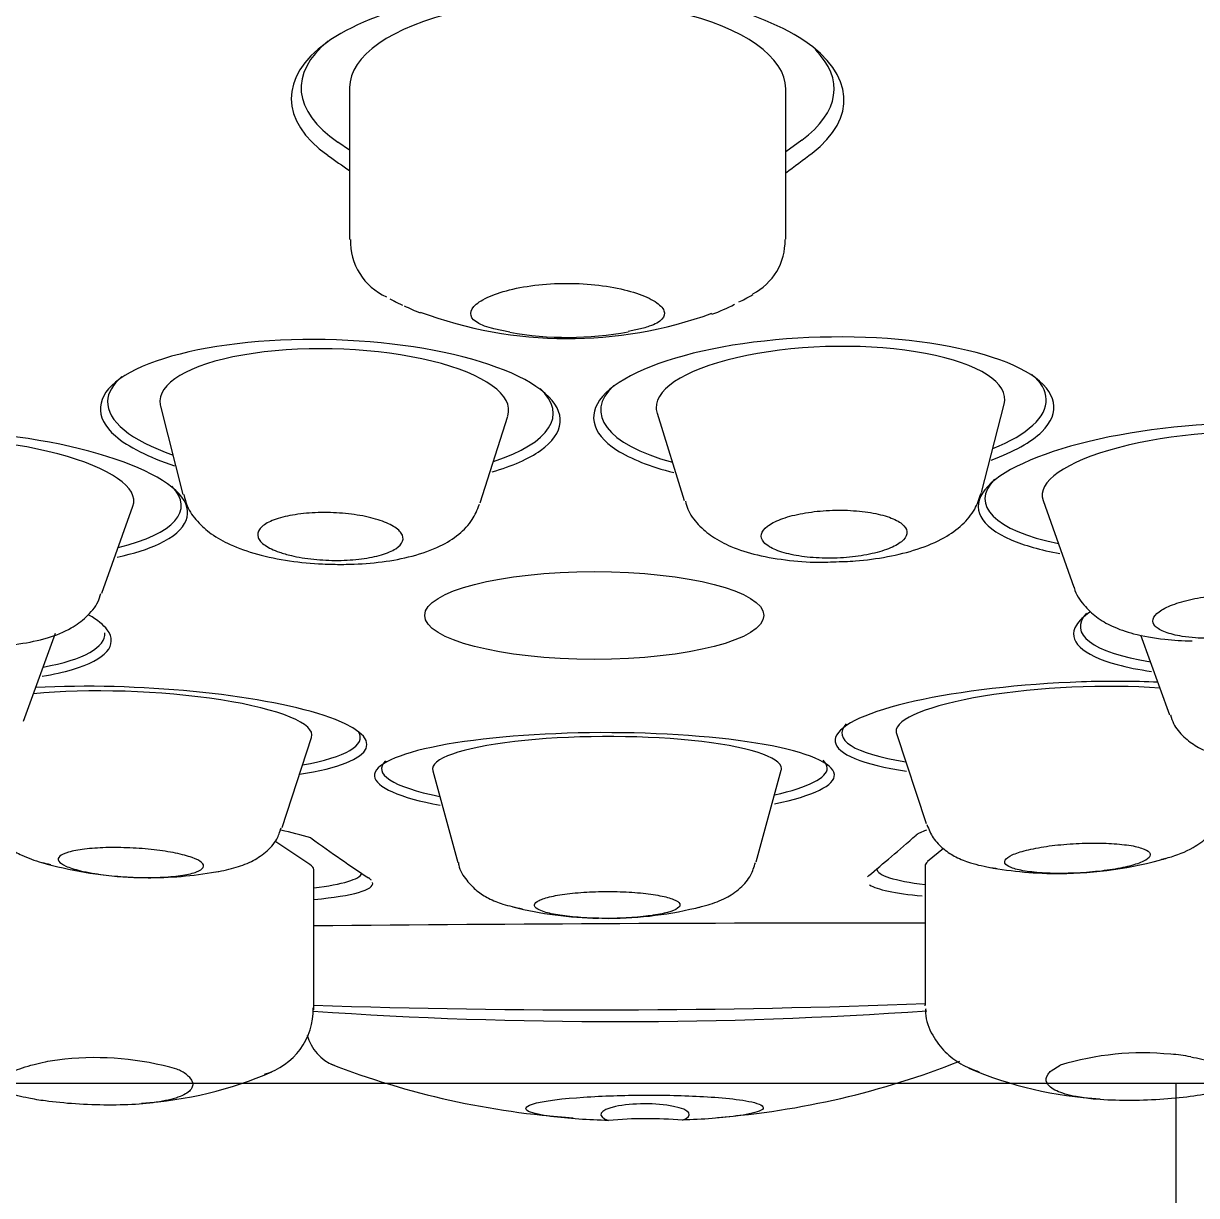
# Model space of a CAD drawing. Header units: millimetres. Extents: x -3207095 to 15275363, y 3702017 to 4798027.
# Drawn here: x 700897.833 to 700901.074, y 4471215.866 to 4471219.104 of the extents above; entities that cross this region are included whole.
import ezdxf

# ---------------------------------------------------------------- set-up
doc = ezdxf.new("R2010")
doc.units = ezdxf.units.MM
doc.linetypes.add('DUZ', pattern=[500, 500])
doc.layers.get('0').update_dxf_attribs({"color": 1, "linetype": 'DUZ'})
doc.layers.add('a_seramik', color=241, linetype='Continuous')
doc.layers.add('a_vitrifiye', color=195, linetype='Continuous')

# ---------------------------------------------------------------- blocks, each defined once
blk = doc.blocks.new('TEPEDUS')
for p, q in [((38601.94, -2207.226), (38601.94, -2208.792)), ((38606.44, -2208.789), (38606.44, -2207.237)), ((38601.94, -2207.869), (38601.82, -2207.787)), ((38606.606, -2207.766), (38606.44, -2207.888)), ((38602.355, -2209.404), (38602.428, -2209.441)), ((38603.592, -2209.749), (38603.43, -2209.714)), ((38604.972, -2209.707), (38604.815, -2209.743)), ((38599.989, -2210.511), (38600.221, -2211.423)), ((38605.113, -2210.586), (38605.394, -2211.484)), ((38608.462, -2211.404), (38608.696, -2210.493)), ((38603.289, -2211.511), (38603.572, -2210.614)), ((38599.383, -2212.442), (38599.704, -2211.545)), ((38609.096, -2211.485), (38609.415, -2212.381)), ((38598.576, -2213.763), (38598.904, -2212.854)), ((38610.102, -2212.873), (38610.401, -2213.698)), ((38601.244, -2214.86), (38601.548, -2213.93)), ((38607.583, -2213.891), (38607.889, -2214.819)), ((38602.798, -2214.274), (38603.058, -2215.22)), ((38606.137, -2215.216), (38606.394, -2214.269)), ((38601.53, -2215.241), (38601.17, -2215.001)), ((38608.067, -2215.078), (38607.905, -2215.212)), ((38601.571, -2216.74), (38601.571, -2215.294)), ((38607.878, -2215.256), (38607.878, -2216.69)), ((38607.878, -2216.702), (38607.879, -2216.69)), ((38609.179, -2217.37), (38609.273, -2217.313))]:
    blk.add_line(p, q)
for centre, radius, start, end in [((38602.584, -2208.806), 0.636, 178.6582, 245.4891), ((38605.818, -2208.807), 0.616, 297.2542, 1.2966), ((38605.621, -2208.608), 0.892, 296.5962, 302.4459), ((38602.709, -2208.905), 0.606, 239.4086, 248.3853), ((38603.419, -2207.592), 2.095, 244.0537, 249.0904), ((38605.03, -2207.788), 1.891, 290.0905, 297.798), ((38605.723, -2208.862), 0.62, 291.9848, 298.9385), ((38604.191, -2205.455), 4.36, 249.5653, 289.9573), ((38604.188, -2206.384), 3.418, 259.957, 280.5607), ((38600.224, -2219.509), 4.729, 73.841, 77.6968), ((38609.254, -2211.335), 4, 270.2588, 286.1142), ((38599.872, -2211.378), 4, 253.921, 266.8961), ((38599.872, -2211.378), 4, 270.2588, 280.5312), ((38609.254, -2211.335), 4, 259.6715, 270.2588), ((38599.872, -2211.378), 4, 266.8961, 270.2588), ((38604.593, -2211.798), 4, 256.0055, 268.7668), ((38604.593, -2211.798), 4, 270.2588, 284.1478), ((38607.794, -2858.785), 642.939, 89.991671, 90.554721), ((38600.868, -2216.736), 0.698, 286.1608, 1.184), ((38604.7, -2171.206), 45.657, 266.0633, 274.0161), ((38604.49, -2128.786), 87.956, 268.09528, 272.21145), ((38601.94, -2216.893), 0.45, 194.0718, 249.2879), ((38599.175, -2219.21), 1.966, 95.0844, 101.0287), ((38599.317, -2220.246), 3.011, 73.7965, 96.0182), ((38610.125, -2220.085), 2.899, 84.2657, 107.0818), ((38610.252, -2219.248), 2.055, 79.6872, 85.455), ((38600.011, -2217.739), 0.412, 53.1214, 69.2067), ((38604.795, -2209.464), 8.409, 248.724, 266.2686), ((38605.049, -2209.229), 8.651, 274.5594, 291.6235), ((38609.904, -2213.669), 3.997, 246.8093, 266.8624), ((38599.555, -2213.747), 3.964, 273.4185, 293.5506), ((38605.013, -2222.193), 4.328, 85.2097, 95.308)]:
    blk.add_arc(centre, radius, start, end)
for centre, major_axis, ratio, start_param, end_param in [((38604.19, -2207.231), (2.25, -0.007), 0.405393, 0.001241, 3.142834), ((38604.19, -2207.234), (2.75, -0.008), 0.400807, 2.688794, 3.674866), ((38604.19, -2207.234), (2.75, -0.008), 0.400807, -0.496471, 0.381033), ((38646.148, -2151.262), (-46.089, -55.389), 0.612738, 0.047285, 0.053496), ((38561.704, -2151.643), (45.691, -55.718), 0.591989, -0.0284, -0.020382), ((38602.623, -2208.981), (0.224, 0.447), 0.867357, 3.145677, 3.216128), ((38606.903, -2210.485), (-1.799, -0.047), 0.326876, 3.048782, 6.283185), ((38601.782, -2210.508), (-1.799, 0.051), 0.326007, 3.049059, 6.283185), ((38601.742, -2210.528), (-2.299, 0.066), 0.326007, 5.93111, 6.283185), ((38606.83, -2210.502), (2.299, 0.06), 0.326876, 0, 0.353172), ((38601.742, -2210.528), (-2.299, 0.066), 0.326007, 2.401213, 3.493668), ((38606.83, -2210.502), (2.299, 0.06), 0.326876, 2.788421, 3.958842), ((38601.742, -2210.528), (-2.299, 0.066), 0.326007, 0, 0.795898), ((38601.782, -2210.508), (-1.799, 0.051), 0.326007, 0, 0.092533), ((38606.83, -2210.502), (2.299, 0.06), 0.326876, 5.568199, 6.283185), ((38606.903, -2210.485), (-1.799, -0.047), 0.326876, 0, 0.09281), ((38597.917, -2211.378), (-1.796, 0.124), 0.293356, 3.059278, 6.283185), ((38610.883, -2211.319), (1.796, 0.122), 0.295556, 0, 3.224585), ((38610.792, -2211.329), (2.295, 0.155), 0.295556, 2.827055, 3.95867), ((38597.908, -2211.395), (-2.295, 0.158), 0.293356, 2.389424, 3.453482), ((38611.774, -2212.621), (2.293, 0.177), 0.246702, 2.884189, 3.938835), ((38597.123, -2212.696), (-2.293, 0.175), 0.244201, 2.395187, 3.178737), ((38599.75, -2213.894), (-2.369, 0.115), 0.201542, 2.364961, 5.18079), ((38609.377, -2213.78), (-1.798, -0.091), 0.203174, 4.162611, 6.283185), ((38599.754, -2213.823), (-1.798, 0.087), 0.201542, 3.08643, 5.363951), ((38609.316, -2213.775), (2.297, 0.116), 0.203174, 2.932571, 3.909006), ((38599.754, -2213.823), (-2.297, 0.111), 0.201542, 2.414479, 3.27518), ((38604.596, -2214.255), (1.8, 0.002), 0.185339, 0, 3.192151), ((38609.377, -2213.78), (-1.798, -0.091), 0.203174, 0, 0.055629), ((38604.569, -2214.25), (2.3, 0.003), 0.185339, 2.951849, 3.881655), ((38604.569, -2214.25), (2.3, 0.003), 0.185339, 0, 0.189744), ((38604.569, -2214.25), (2.3, 0.003), 0.185339, 5.580767, 6.283185), ((38604.596, -2214.255), (1.8, 0.002), 0.185339, 6.232627, 6.283185), ((38654.963, -2162.999), (-48.766, -53.047), 0.025664, 0.186686, 0.229618), ((38554.477, -2163.453), (49.289, -52.562), 0.050355, -0.252576, -0.209644), ((38609.442, -2215.064), (-1.208, -0.061), 0.203174, -3.899153, -3.854609), ((38599.321, -2215.187), (-2.25, 0.109), 0.119929, 3.1474, 3.339387), ((38610.126, -2215.137), (-2.746, -0.149), 0.120575, 0.006642, 0.605171), ((38610.128, -2215.138), (-2.25, -0.12), 0.121616, -0.163565, -0.006485), ((38599.323, -2215.186), (-2.747, 0.135), 0.118845, 2.535486, 3.101177), ((38604.598, -2215.545), (1.209, 0.002), 0.185339, -0.68094, -0.63671), ((38604.989, -2217.822), (0.456, 0), 0.241924, -0.563412, 3.739754)]:
    blk.add_ellipse(centre, major_axis=major_axis, ratio=ratio, start_param=start_param, end_param=end_param)
blk.add_ellipse((38604.465, -2212.672), major_axis=(-1.75, 0), ratio=0.258819)
for points, knots in [([(38606.713, -2207.901), (38607.183, -2207.541), (38607.146, -2207.086), (38606.111, -2206.393), (38605.129, -2206.171), (38603.153, -2206.18), (38602.187, -2206.412), (38601.215, -2207.112), (38601.214, -2207.568), (38601.715, -2207.923)], [0, 0, 0, 0, 0.25, 0.25, 0.5, 0.5, 0.75, 0.75, 1, 1, 1, 1]), ([(38603.43, -2209.714), (38603.421, -2209.712), (38603.414, -2209.71), (38603.406, -2209.708), (38603.336, -2209.689), (38603.281, -2209.666), (38603.244, -2209.64), (38603.208, -2209.614), (38603.189, -2209.585), (38603.19, -2209.555), (38603.19, -2209.524), (38603.21, -2209.492), (38603.247, -2209.461), (38603.284, -2209.429), (38603.34, -2209.398), (38603.41, -2209.37), (38603.48, -2209.342), (38603.566, -2209.316), (38603.661, -2209.296), (38603.757, -2209.276), (38603.863, -2209.261), (38603.973, -2209.253), (38604.082, -2209.244), (38604.197, -2209.243), (38604.308, -2209.247), (38604.418, -2209.252), (38604.528, -2209.264), (38604.628, -2209.281), (38604.728, -2209.298), (38604.822, -2209.321), (38604.9, -2209.347), (38604.979, -2209.373), (38605.045, -2209.403), (38605.093, -2209.433), (38605.141, -2209.464), (38605.172, -2209.497), (38605.184, -2209.527), (38605.196, -2209.558), (38605.189, -2209.588), (38605.163, -2209.616), (38605.137, -2209.643), (38605.093, -2209.667), (38605.033, -2209.688), (38605.014, -2209.695), (38604.994, -2209.701), (38604.972, -2209.707)], [0, 0, 0, 0, 0.008169, 0.008169, 0.008169, 0.082828, 0.082828, 0.082828, 0.157351, 0.157351, 0.157351, 0.231676, 0.231676, 0.231676, 0.306092, 0.306092, 0.306092, 0.380781, 0.380781, 0.380781, 0.45554, 0.45554, 0.45554, 0.530024, 0.530024, 0.530024, 0.604265, 0.604265, 0.604265, 0.678655, 0.678655, 0.678655, 0.753362, 0.753362, 0.753362, 0.828107, 0.828107, 0.828107, 0.902596, 0.902596, 0.902596, 0.976914, 0.976914, 0.976914, 1, 1, 1, 1]), ([(38600.889, -2209.856), (38600.303, -2209.914), (38599.821, -2210.052), (38599.319, -2210.407), (38599.301, -2210.625), (38599.654, -2210.933), (38599.867, -2211.039), (38600.135, -2211.127)], [0, 0, 0, 0, 0.125, 0.125, 0.25, 0.25, 0.3233838, 0.3233838, 0.3233838, 0.3233838]), ([(38603.412, -2211.191), (38603.62, -2211.129), (38603.791, -2211.054), (38604.163, -2210.792), (38604.182, -2210.576), (38603.734, -2210.184), (38603.273, -2210.015), (38602.142, -2209.822), (38601.475, -2209.797), (38600.889, -2209.856)], [0.5661338, 0.5661338, 0.5661338, 0.5661338, 0.625, 0.625, 0.75, 0.75, 0.875, 0.875, 1, 1, 1, 1]), ([(38607.603, -2209.824), (38607.009, -2209.771), (38606.342, -2209.801), (38605.23, -2210.004), (38604.786, -2210.178), (38604.383, -2210.571), (38604.424, -2210.788), (38604.84, -2211.056), (38605.042, -2211.136), (38605.285, -2211.198)], [0, 0, 0, 0, 0.125, 0.125, 0.25, 0.25, 0.375, 0.375, 0.4393381, 0.4393381, 0.4393381, 0.4393381]), ([(38608.562, -2211.068), (38608.793, -2210.983), (38608.973, -2210.883), (38609.285, -2210.579), (38609.241, -2210.362), (38608.697, -2210.011), (38608.198, -2209.877), (38607.603, -2209.824)], [0.6824018, 0.6824018, 0.6824018, 0.6824018, 0.75, 0.75, 0.875, 0.875, 1, 1, 1, 1]), ([(38612.832, -2210.916), (38612.508, -2210.777), (38611.969, -2210.693), (38610.768, -2210.678), (38610.105, -2210.748), (38609.041, -2211.003), (38608.644, -2211.186), (38608.345, -2211.564), (38608.446, -2211.753), (38608.899, -2211.948), (38609.071, -2211.997), (38609.27, -2212.034)], [0, 0, 0, 0, 0.125, 0.125, 0.25, 0.25, 0.375, 0.375, 0.5, 0.5, 0.5522539, 0.5522539, 0.5522539, 0.5522539]), ([(38599.541, -2212.07), (38599.713, -2212.033), (38599.86, -2211.986), (38600.274, -2211.793), (38600.351, -2211.602), (38600.01, -2211.231), (38599.597, -2211.051), (38598.508, -2210.805), (38597.846, -2210.741), (38596.659, -2210.766), (38596.136, -2210.854), (38595.832, -2210.996)], [0.4520433, 0.4520433, 0.4520433, 0.4520433, 0.5, 0.5, 0.625, 0.625, 0.75, 0.75, 0.875, 0.875, 1, 1, 1, 1]), ([(38600.23, -2211.424), (38600.24, -2211.469), (38600.264, -2211.567), (38600.369, -2211.71), (38600.518, -2211.841), (38600.72, -2211.953), (38600.986, -2212.046), (38601.308, -2212.112), (38601.587, -2212.139), (38601.729, -2212.143), (38601.768, -2212.144)], [0, 0, 0, 0, 0.068105, 0.178456, 0.294779, 0.432073, 0.604346, 0.780768, 0.948067, 1, 1, 1, 1]), ([(38606.93, -2212.118), (38607.015, -2212.116), (38607.195, -2212.112), (38607.5, -2212.069), (38607.81, -2211.992), (38608.064, -2211.886), (38608.258, -2211.749), (38608.396, -2211.59), (38608.436, -2211.473), (38608.456, -2211.41)], [0, 0, 0, 0, 0.113375, 0.280627, 0.452447, 0.637629, 0.778265, 0.899814, 1, 1, 1, 1]), ([(38601.768, -2212.144), (38601.834, -2212.145), (38601.995, -2212.145), (38602.286, -2212.123), (38602.599, -2212.064), (38602.86, -2211.972), (38603.062, -2211.848), (38603.21, -2211.698), (38603.256, -2211.584), (38603.28, -2211.524)], [0, 0, 0, 0, 0.089559, 0.261128, 0.437565, 0.627465, 0.773155, 0.898108, 1, 1, 1, 1]), ([(38605.405, -2211.491), (38605.413, -2211.522), (38605.435, -2211.61), (38605.538, -2211.742), (38605.688, -2211.869), (38605.888, -2211.973), (38606.149, -2212.055), (38606.467, -2212.107), (38606.747, -2212.127), (38606.89, -2212.12), (38606.93, -2212.118)], [0, 0, 0, 0, 0.04951, 0.163331, 0.281252, 0.418255, 0.590284, 0.773276, 0.946123, 1, 1, 1, 1]), ([(38601.216, -2212.019), (38601.156, -2211.998), (38601.105, -2211.973), (38601.068, -2211.948), (38601.031, -2211.922), (38601.007, -2211.894), (38600.997, -2211.866), (38600.987, -2211.838), (38600.992, -2211.81), (38601.01, -2211.784), (38601.028, -2211.757), (38601.061, -2211.732), (38601.106, -2211.709), (38601.151, -2211.687), (38601.208, -2211.667), (38601.274, -2211.652), (38601.339, -2211.637), (38601.415, -2211.625), (38601.494, -2211.618), (38601.573, -2211.611), (38601.658, -2211.608), (38601.742, -2211.611), (38601.825, -2211.613), (38601.91, -2211.62), (38601.989, -2211.631), (38602.068, -2211.642), (38602.143, -2211.658), (38602.209, -2211.677), (38602.275, -2211.696), (38602.332, -2211.719), (38602.377, -2211.743), (38602.422, -2211.768), (38602.455, -2211.795), (38602.473, -2211.822), (38602.492, -2211.85), (38602.497, -2211.878), (38602.487, -2211.905), (38602.477, -2211.932), (38602.453, -2211.959), (38602.416, -2211.983), (38602.379, -2212.007), (38602.329, -2212.028), (38602.269, -2212.046), (38602.209, -2212.064), (38602.138, -2212.078), (38602.063, -2212.088), (38601.987, -2212.098), (38601.904, -2212.103), (38601.821, -2212.104), (38601.737, -2212.104), (38601.652, -2212.1), (38601.57, -2212.092), (38601.489, -2212.084), (38601.409, -2212.07), (38601.339, -2212.054), (38601.295, -2212.044), (38601.253, -2212.032), (38601.216, -2212.019)], [0, 0, 0, 0, 0.053919, 0.053919, 0.053919, 0.107836, 0.107836, 0.107836, 0.161777, 0.161777, 0.161777, 0.215651, 0.215651, 0.215651, 0.26938, 0.26938, 0.26938, 0.322953, 0.322953, 0.322953, 0.376427, 0.376427, 0.376427, 0.429906, 0.429906, 0.429906, 0.48349, 0.48349, 0.48349, 0.537231, 0.537231, 0.537231, 0.591112, 0.591112, 0.591112, 0.645054, 0.645054, 0.645054, 0.698952, 0.698952, 0.698952, 0.752722, 0.752722, 0.752722, 0.806339, 0.806339, 0.806339, 0.85984, 0.85984, 0.85984, 0.913315, 0.913315, 0.913315, 0.96686, 0.96686, 0.96686, 1, 1, 1, 1]), ([(38606.272, -2211.963), (38606.311, -2211.986), (38606.363, -2212.008), (38606.424, -2212.025), (38606.485, -2212.043), (38606.557, -2212.057), (38606.634, -2212.066), (38606.711, -2212.076), (38606.794, -2212.081), (38606.878, -2212.081), (38606.962, -2212.081), (38607.048, -2212.077), (38607.129, -2212.068), (38607.21, -2212.059), (38607.289, -2212.045), (38607.358, -2212.028), (38607.428, -2212.011), (38607.491, -2211.99), (38607.541, -2211.967), (38607.592, -2211.944), (38607.631, -2211.918), (38607.656, -2211.891), (38607.682, -2211.864), (38607.693, -2211.835), (38607.69, -2211.807), (38607.688, -2211.78), (38607.67, -2211.752), (38607.64, -2211.727), (38607.609, -2211.702), (38607.565, -2211.679), (38607.51, -2211.659), (38607.455, -2211.639), (38607.388, -2211.623), (38607.316, -2211.611), (38607.243, -2211.599), (38607.162, -2211.591), (38607.079, -2211.587), (38606.997, -2211.584), (38606.911, -2211.586), (38606.828, -2211.592), (38606.745, -2211.598), (38606.663, -2211.609), (38606.589, -2211.624), (38606.514, -2211.638), (38606.446, -2211.657), (38606.389, -2211.679), (38606.331, -2211.701), (38606.284, -2211.725), (38606.251, -2211.752), (38606.217, -2211.778), (38606.196, -2211.806), (38606.19, -2211.834), (38606.184, -2211.861), (38606.193, -2211.89), (38606.215, -2211.916), (38606.229, -2211.932), (38606.248, -2211.948), (38606.272, -2211.963)], [0, 0, 0, 0, 0.053632, 0.053632, 0.053632, 0.107268, 0.107268, 0.107268, 0.160853, 0.160853, 0.160853, 0.214419, 0.214419, 0.214419, 0.268026, 0.268026, 0.268026, 0.321716, 0.321716, 0.321716, 0.375497, 0.375497, 0.375497, 0.429335, 0.429335, 0.429335, 0.483174, 0.483174, 0.483174, 0.536953, 0.536953, 0.536953, 0.590639, 0.590639, 0.590639, 0.644239, 0.644239, 0.644239, 0.697801, 0.697801, 0.697801, 0.751387, 0.751387, 0.751387, 0.80505, 0.80505, 0.80505, 0.858808, 0.858808, 0.858808, 0.912636, 0.912636, 0.912636, 0.966481, 0.966481, 0.966481, 1, 1, 1, 1]), ([(38609.418, -2212.381), (38609.418, -2212.385), (38609.429, -2212.452), (38609.515, -2212.568), (38609.647, -2212.697), (38609.82, -2212.794), (38610.045, -2212.871), (38610.323, -2212.92), (38610.536, -2212.933), (38610.635, -2212.935)], [0, 0, 0, 0, 0.0066085, 0.1130266, 0.2164298, 0.3305433, 0.472681, 0.6521697, 0.7949687, 0.7949687, 0.7949687, 0.7949687]), ([(38597.919, -2212.989), (38598.028, -2212.992), (38598.226, -2212.997), (38598.541, -2212.969), (38598.823, -2212.911), (38599.049, -2212.823), (38599.223, -2212.696), (38599.337, -2212.566), (38599.364, -2212.476), (38599.373, -2212.444)], [0, 0, 0, 0, 0.154888, 0.332712, 0.519604, 0.69919, 0.824729, 0.946838, 1, 1, 1, 1]), ([(38610.668, -2212.903), (38610.745, -2212.908), (38610.828, -2212.91), (38610.912, -2212.907), (38610.996, -2212.904), (38611.082, -2212.896), (38611.163, -2212.885), (38611.245, -2212.874), (38611.324, -2212.858), (38611.394, -2212.84), (38611.464, -2212.822), (38611.527, -2212.8), (38611.578, -2212.777), (38611.629, -2212.754), (38611.669, -2212.728), (38611.694, -2212.703), (38611.72, -2212.678), (38611.732, -2212.651), (38611.73, -2212.626), (38611.727, -2212.602), (38611.711, -2212.577), (38611.681, -2212.556), (38611.651, -2212.535), (38611.607, -2212.515), (38611.552, -2212.5), (38611.498, -2212.484), (38611.432, -2212.472), (38611.36, -2212.464), (38611.288, -2212.456), (38611.207, -2212.452), (38611.125, -2212.452), (38611.043, -2212.453), (38610.956, -2212.457), (38610.873, -2212.466), (38610.79, -2212.475), (38610.708, -2212.488), (38610.633, -2212.504), (38610.559, -2212.521), (38610.49, -2212.54), (38610.432, -2212.562), (38610.374, -2212.584), (38610.327, -2212.609), (38610.293, -2212.634), (38610.259, -2212.659), (38610.238, -2212.685), (38610.231, -2212.71), (38610.225, -2212.736), (38610.233, -2212.761), (38610.254, -2212.783), (38610.276, -2212.806), (38610.312, -2212.827), (38610.359, -2212.845), (38610.406, -2212.862), (38610.466, -2212.877), (38610.533, -2212.888), (38610.575, -2212.894), (38610.621, -2212.899), (38610.668, -2212.903)], [0, 0, 0, 0, 0.053723, 0.053723, 0.053723, 0.107441, 0.107441, 0.107441, 0.161225, 0.161225, 0.161225, 0.215064, 0.215064, 0.215064, 0.268901, 0.268901, 0.268901, 0.322675, 0.322675, 0.322675, 0.376356, 0.376356, 0.376356, 0.429953, 0.429953, 0.429953, 0.483514, 0.483514, 0.483514, 0.537102, 0.537102, 0.537102, 0.59077, 0.59077, 0.59077, 0.644532, 0.644532, 0.644532, 0.698362, 0.698362, 0.698362, 0.752205, 0.752205, 0.752205, 0.806, 0.806, 0.806, 0.859708, 0.859708, 0.859708, 0.913329, 0.913329, 0.913329, 0.966898, 0.966898, 0.966898, 1, 1, 1, 1]), ([(38609.577, -2212.638), (38609.513, -2212.683), (38609.467, -2212.727), (38609.342, -2212.93), (38609.497, -2213.08), (38609.964, -2213.207), (38610.083, -2213.231), (38610.216, -2213.25)], [0.4651775, 0.4651775, 0.4651775, 0.4651775, 0.5, 0.5, 0.625, 0.625, 0.6604327, 0.6604327, 0.6604327, 0.6604327]), ([(38598.769, -2213.299), (38598.885, -2213.279), (38598.99, -2213.256), (38599.427, -2213.128), (38599.557, -2212.977), (38599.401, -2212.77), (38599.337, -2212.719), (38599.251, -2212.669)], [0.3423593, 0.3423593, 0.3423593, 0.3423593, 0.375, 0.375, 0.5, 0.5, 0.5400941, 0.5400941, 0.5400941, 0.5400941]), ([(38610.283, -2213.361), (38610.033, -2213.35), (38609.765, -2213.349), (38608.869, -2213.379), (38608.236, -2213.453), (38607.301, -2213.662), (38607, -2213.799), (38606.91, -2214.055), (38607.118, -2214.175), (38607.577, -2214.261), (38607.631, -2214.27), (38607.688, -2214.278)], [0.3200267, 0.3200267, 0.3200267, 0.3200267, 0.375, 0.375, 0.5, 0.5, 0.625, 0.625, 0.75, 0.75, 0.765548, 0.765548, 0.765548, 0.765548]), ([(38610.411, -2213.697), (38610.421, -2213.731), (38610.446, -2213.815), (38610.549, -2213.932), (38610.686, -2214.033), (38610.858, -2214.108), (38611.072, -2214.163), (38611.312, -2214.192), (38611.477, -2214.199), (38611.54, -2214.2)], [0, 0, 0, 0, 0.0442341, 0.1287169, 0.2138808, 0.3115802, 0.4415919, 0.5823229, 0.6656826, 0.6656826, 0.6656826, 0.6656826]), ([(38606.326, -2214.616), (38606.725, -2214.534), (38606.953, -2214.423), (38606.932, -2214.197), (38606.668, -2214.083), (38605.771, -2213.923), (38605.148, -2213.879), (38603.912, -2213.884), (38603.296, -2213.934), (38602.433, -2214.1), (38602.187, -2214.216), (38602.207, -2214.443), (38602.457, -2214.553), (38602.874, -2214.631)], [0.12979, 0.12979, 0.12979, 0.12979, 0.25, 0.25, 0.375, 0.375, 0.5, 0.5, 0.625, 0.625, 0.75, 0.75, 0.8707145, 0.8707145, 0.8707145, 0.8707145]), ([(38610.318, -2215.188), (38610.343, -2215.182), (38610.462, -2215.154), (38610.618, -2215.09), (38610.793, -2214.971), (38610.913, -2214.825), (38610.942, -2214.721), (38610.957, -2214.666)], [0, 0, 0, 0, 0.079897, 0.43012, 0.661621, 0.845846, 1, 1, 1, 1]), ([(38598.179, -2214.716), (38598.19, -2214.763), (38598.212, -2214.855), (38598.307, -2214.98), (38598.427, -2215.08), (38598.575, -2215.158), (38598.715, -2215.211), (38598.819, -2215.234), (38598.853, -2215.241)], [0, 0, 0, 0, 0.124236, 0.286511, 0.450454, 0.639508, 0.900405, 1, 1, 1, 1]), ([(38607.897, -2214.829), (38607.918, -2214.881), (38607.956, -2214.974), (38608.071, -2215.09), (38608.203, -2215.173), (38608.365, -2215.235), (38608.506, -2215.266), (38608.601, -2215.281), (38608.614, -2215.283)], [0, 0, 0, 0, 0.055456, 0.1170757, 0.1806009, 0.2556722, 0.3624797, 0.3785215, 0.3785215, 0.3785215, 0.3785215]), ([(38600.535, -2215.322), (38600.61, -2215.31), (38600.745, -2215.283), (38600.917, -2215.222), (38601.07, -2215.126), (38601.189, -2215.001), (38601.22, -2214.908), (38601.234, -2214.865)], [0.4454814, 0.4454814, 0.4454814, 0.4454814, 0.587641, 0.7220471, 0.8322808, 0.9336178, 1, 1, 1, 1]), ([(38599.162, -2215.306), (38599.101, -2215.291), (38599.05, -2215.275), (38599.013, -2215.258), (38598.975, -2215.242), (38598.95, -2215.224), (38598.939, -2215.207), (38598.928, -2215.19), (38598.931, -2215.172), (38598.949, -2215.157), (38598.966, -2215.141), (38598.997, -2215.127), (38599.041, -2215.114), (38599.084, -2215.102), (38599.141, -2215.091), (38599.206, -2215.083), (38599.271, -2215.076), (38599.346, -2215.071), (38599.425, -2215.068), (38599.504, -2215.066), (38599.59, -2215.067), (38599.674, -2215.071), (38599.758, -2215.074), (38599.843, -2215.081), (38599.923, -2215.09), (38600.002, -2215.099), (38600.078, -2215.111), (38600.144, -2215.125), (38600.21, -2215.138), (38600.268, -2215.154), (38600.314, -2215.17), (38600.359, -2215.186), (38600.393, -2215.204), (38600.412, -2215.221), (38600.432, -2215.238), (38600.437, -2215.256), (38600.429, -2215.272), (38600.42, -2215.289), (38600.397, -2215.304), (38600.362, -2215.318), (38600.326, -2215.332), (38600.276, -2215.344), (38600.218, -2215.353), (38600.159, -2215.362), (38600.088, -2215.369), (38600.013, -2215.373), (38599.937, -2215.377), (38599.854, -2215.378), (38599.77, -2215.376), (38599.687, -2215.374), (38599.6, -2215.369), (38599.518, -2215.361), (38599.436, -2215.354), (38599.357, -2215.343), (38599.285, -2215.331), (38599.241, -2215.323), (38599.199, -2215.315), (38599.162, -2215.306)], [0, 0, 0, 0, 0.053527, 0.053527, 0.053527, 0.107048, 0.107048, 0.107048, 0.160657, 0.160657, 0.160657, 0.214426, 0.214426, 0.214426, 0.268325, 0.268325, 0.268325, 0.322267, 0.322267, 0.322267, 0.376147, 0.376147, 0.376147, 0.429891, 0.429891, 0.429891, 0.483484, 0.483484, 0.483484, 0.536974, 0.536974, 0.536974, 0.590454, 0.590454, 0.590454, 0.64402, 0.64402, 0.64402, 0.697731, 0.697731, 0.697731, 0.751588, 0.751588, 0.751588, 0.805525, 0.805525, 0.805525, 0.859442, 0.859442, 0.859442, 0.913242, 0.913242, 0.913242, 0.966882, 0.966882, 0.966882, 1, 1, 1, 1]), ([(38608.703, -2215.228), (38608.711, -2215.245), (38608.733, -2215.26), (38608.768, -2215.274), (38608.803, -2215.288), (38608.851, -2215.3), (38608.91, -2215.31), (38608.968, -2215.319), (38609.038, -2215.326), (38609.113, -2215.33), (38609.188, -2215.334), (38609.271, -2215.335), (38609.354, -2215.333), (38609.438, -2215.332), (38609.524, -2215.327), (38609.606, -2215.319), (38609.689, -2215.311), (38609.769, -2215.301), (38609.841, -2215.289), (38609.913, -2215.276), (38609.978, -2215.262), (38610.031, -2215.246), (38610.085, -2215.23), (38610.127, -2215.213), (38610.156, -2215.196), (38610.185, -2215.178), (38610.201, -2215.16), (38610.202, -2215.143), (38610.203, -2215.126), (38610.19, -2215.109), (38610.163, -2215.095), (38610.137, -2215.08), (38610.096, -2215.066), (38610.045, -2215.055), (38609.993, -2215.044), (38609.929, -2215.036), (38609.858, -2215.03), (38609.788, -2215.024), (38609.708, -2215.021), (38609.626, -2215.021), (38609.544, -2215.021), (38609.458, -2215.024), (38609.374, -2215.03), (38609.29, -2215.036), (38609.207, -2215.044), (38609.131, -2215.055), (38609.055, -2215.066), (38608.984, -2215.08), (38608.924, -2215.095), (38608.865, -2215.11), (38608.814, -2215.126), (38608.777, -2215.143), (38608.74, -2215.161), (38608.716, -2215.179), (38608.706, -2215.196), (38608.699, -2215.207), (38608.699, -2215.218), (38608.703, -2215.228)], [0, 0, 0, 0, 0.053804, 0.053804, 0.053804, 0.107605, 0.107605, 0.107605, 0.161445, 0.161445, 0.161445, 0.215281, 0.215281, 0.215281, 0.269054, 0.269054, 0.269054, 0.322733, 0.322733, 0.322733, 0.376329, 0.376329, 0.376329, 0.429889, 0.429889, 0.429889, 0.483479, 0.483479, 0.483479, 0.537148, 0.537148, 0.537148, 0.590912, 0.590912, 0.590912, 0.644743, 0.644743, 0.644743, 0.698586, 0.698586, 0.698586, 0.75238, 0.75238, 0.75238, 0.806086, 0.806086, 0.806086, 0.859705, 0.859705, 0.859705, 0.913273, 0.913273, 0.913273, 0.966851, 0.966851, 0.966851, 1, 1, 1, 1]), ([(38603.064, -2215.223), (38603.065, -2215.233), (38603.071, -2215.298), (38603.145, -2215.408), (38603.254, -2215.521), (38603.383, -2215.599), (38603.533, -2215.658), (38603.649, -2215.684), (38603.725, -2215.7)], [0, 0, 0, 0, 0.027158, 0.202194, 0.363798, 0.533767, 0.740707, 1, 1, 1, 1]), ([(38605.531, -2215.686), (38605.568, -2215.678), (38605.67, -2215.651), (38605.812, -2215.599), (38605.965, -2215.5), (38606.084, -2215.367), (38606.113, -2215.27), (38606.128, -2215.222)], [0.5022761, 0.5022761, 0.5022761, 0.5022761, 0.5774883, 0.715928, 0.8299938, 0.9272342, 1, 1, 1, 1]), ([(38603.949, -2215.731), (38603.991, -2215.744), (38604.047, -2215.756), (38604.111, -2215.766), (38604.175, -2215.776), (38604.249, -2215.784), (38604.328, -2215.789), (38604.406, -2215.795), (38604.491, -2215.798), (38604.575, -2215.798), (38604.659, -2215.799), (38604.744, -2215.796), (38604.824, -2215.792), (38604.904, -2215.787), (38604.981, -2215.779), (38605.048, -2215.77), (38605.116, -2215.761), (38605.175, -2215.749), (38605.222, -2215.736), (38605.269, -2215.723), (38605.304, -2215.709), (38605.325, -2215.694), (38605.346, -2215.679), (38605.354, -2215.663), (38605.347, -2215.647), (38605.34, -2215.632), (38605.318, -2215.616), (38605.284, -2215.602), (38605.249, -2215.588), (38605.201, -2215.575), (38605.143, -2215.564), (38605.085, -2215.553), (38605.016, -2215.543), (38604.941, -2215.536), (38604.866, -2215.529), (38604.783, -2215.524), (38604.7, -2215.522), (38604.617, -2215.52), (38604.53, -2215.521), (38604.448, -2215.524), (38604.366, -2215.527), (38604.285, -2215.533), (38604.213, -2215.541), (38604.141, -2215.549), (38604.076, -2215.56), (38604.022, -2215.572), (38603.968, -2215.584), (38603.924, -2215.598), (38603.895, -2215.612), (38603.865, -2215.627), (38603.849, -2215.642), (38603.847, -2215.658), (38603.845, -2215.673), (38603.858, -2215.689), (38603.884, -2215.704), (38603.9, -2215.713), (38603.922, -2215.722), (38603.949, -2215.731)], [0, 0, 0, 0, 0.053711, 0.053711, 0.053711, 0.107427, 0.107427, 0.107427, 0.161073, 0.161073, 0.161073, 0.21465, 0.21465, 0.21465, 0.268214, 0.268214, 0.268214, 0.321828, 0.321828, 0.321828, 0.375532, 0.375532, 0.375532, 0.429325, 0.429325, 0.429325, 0.483169, 0.483169, 0.483169, 0.537, 0.537, 0.537, 0.590765, 0.590765, 0.590765, 0.644438, 0.644438, 0.644438, 0.698034, 0.698034, 0.698034, 0.751599, 0.751599, 0.751599, 0.805194, 0.805194, 0.805194, 0.858866, 0.858866, 0.858866, 0.91263, 0.91263, 0.91263, 0.966461, 0.966461, 0.966461, 1, 1, 1, 1]), ([(38607.885, -2216.73), (38607.884, -2216.747), (38607.879, -2216.837), (38607.947, -2217.008), (38608.081, -2217.184), (38608.252, -2217.31), (38608.368, -2217.358), (38608.44, -2217.385)], [0, 0, 0, 0, 0.047504, 0.297143, 0.525932, 0.755407, 1, 1, 1, 1]), ([(38610.62, -2217.227), (38610.66, -2217.234), (38610.698, -2217.242), (38610.734, -2217.251), (38610.823, -2217.271), (38610.902, -2217.296), (38610.963, -2217.321), (38611.025, -2217.346), (38611.071, -2217.372), (38611.098, -2217.398), (38611.125, -2217.423), (38611.134, -2217.449), (38611.123, -2217.473), (38611.113, -2217.497), (38611.084, -2217.52), (38611.038, -2217.541), (38610.991, -2217.562), (38610.926, -2217.581), (38610.849, -2217.598), (38610.771, -2217.615), (38610.678, -2217.63), (38610.578, -2217.642), (38610.479, -2217.653), (38610.369, -2217.663), (38610.258, -2217.669), (38610.148, -2217.675), (38610.033, -2217.678), (38609.925, -2217.677), (38609.815, -2217.676), (38609.708, -2217.671), (38609.613, -2217.662), (38609.549, -2217.656), (38609.49, -2217.647), (38609.437, -2217.637), (38609.356, -2217.622), (38609.288, -2217.602), (38609.237, -2217.578), (38609.186, -2217.555), (38609.152, -2217.527), (38609.137, -2217.498), (38609.122, -2217.468), (38609.126, -2217.436), (38609.148, -2217.404), (38609.156, -2217.393), (38609.167, -2217.381), (38609.179, -2217.37)], [0, 0, 0, 0, 0.030332, 0.030332, 0.030332, 0.10502, 0.10502, 0.10502, 0.179485, 0.179485, 0.179485, 0.25382, 0.25382, 0.25382, 0.328332, 0.328332, 0.328332, 0.403097, 0.403097, 0.403097, 0.47782, 0.47782, 0.47782, 0.552221, 0.552221, 0.552221, 0.626482, 0.626482, 0.626482, 0.70099, 0.70099, 0.70099, 0.749764, 0.749764, 0.749764, 0.824217, 0.824217, 0.824217, 0.898679, 0.898679, 0.898679, 0.973015, 0.973015, 0.973015, 1, 1, 1, 1]), ([(38600.258, -2217.41), (38600.272, -2217.421), (38600.283, -2217.432), (38600.293, -2217.443), (38600.319, -2217.475), (38600.328, -2217.507), (38600.317, -2217.537), (38600.306, -2217.566), (38600.276, -2217.595), (38600.229, -2217.619), (38600.182, -2217.643), (38600.117, -2217.663), (38600.039, -2217.679), (38599.961, -2217.695), (38599.869, -2217.707), (38599.769, -2217.715), (38599.669, -2217.722), (38599.559, -2217.725), (38599.447, -2217.725), (38599.336, -2217.724), (38599.221, -2217.72), (38599.112, -2217.713), (38599.002, -2217.705), (38598.896, -2217.695), (38598.801, -2217.682), (38598.739, -2217.674), (38598.681, -2217.664), (38598.629, -2217.654), (38598.548, -2217.638), (38598.48, -2217.619), (38598.429, -2217.599), (38598.379, -2217.579), (38598.345, -2217.556), (38598.33, -2217.532), (38598.315, -2217.508), (38598.32, -2217.482), (38598.343, -2217.456), (38598.366, -2217.43), (38598.408, -2217.403), (38598.466, -2217.378), (38598.524, -2217.352), (38598.598, -2217.327), (38598.684, -2217.306), (38598.721, -2217.297), (38598.759, -2217.288), (38598.799, -2217.28)], [0, 0, 0, 0, 0.02606, 0.02606, 0.02606, 0.100754, 0.100754, 0.100754, 0.175232, 0.175232, 0.175232, 0.249565, 0.249565, 0.249565, 0.324059, 0.324059, 0.324059, 0.398814, 0.398814, 0.398814, 0.473548, 0.473548, 0.473548, 0.547967, 0.547967, 0.547967, 0.595637, 0.595637, 0.595637, 0.670378, 0.670378, 0.670378, 0.745114, 0.745114, 0.745114, 0.81989, 0.81989, 0.81989, 0.894427, 0.894427, 0.894427, 0.968765, 0.968765, 0.968765, 1, 1, 1, 1]), ([(38604.612, -2217.884), (38604.406, -2217.878), (38604.198, -2217.866), (38603.923, -2217.829), (38603.835, -2217.813), (38603.739, -2217.767), (38603.757, -2217.738), (38603.942, -2217.676), (38604.155, -2217.657), (38604.556, -2217.629), (38604.767, -2217.623), (38605.181, -2217.621), (38605.389, -2217.625), (38605.798, -2217.649), (38606.011, -2217.666), (38606.208, -2217.727), (38606.23, -2217.755), (38606.142, -2217.802), (38606.056, -2217.819), (38605.787, -2217.859), (38605.58, -2217.872), (38605.374, -2217.88)], [0, 0, 0, 0, 0.125, 0.125, 0.1875, 0.1875, 0.25, 0.25, 0.375, 0.375, 0.5, 0.5, 0.625, 0.625, 0.75, 0.75, 0.8125, 0.8125, 0.875, 0.875, 1, 1, 1, 1])]:
    blk.add_open_spline(points, degree=3, knots=knots)
for points in [[(38607.892, -2214.889), (38607.842, -2214.905), (38607.807, -2214.922), (38607.788, -2214.939)], [(38601.576, -2215.603), (38601.976, -2215.565), (38602.196, -2215.503), (38602.178, -2215.429)], [(38602.165, -2215.405), (38602.158, -2215.397), (38602.148, -2215.389), (38602.136, -2215.38)], [(38607.298, -2215.357), (38607.293, -2215.361), (38607.288, -2215.366), (38607.285, -2215.37)], [(38607.306, -2215.452), (38607.381, -2215.5), (38607.569, -2215.54), (38607.848, -2215.566)], [(38608.398, -2217.367), (38608.407, -2217.371), (38608.417, -2217.375), (38608.427, -2217.378)]]:
    blk.add_open_spline(points, degree=3)

msp = doc.modelspace()

# ---------------------------------------------------------------- linework, layer by layer
at = {"layer": 'a_seramik', "color": 253}
for p, q in [((700780.5362, 4471216.1765), (701018.2836, 4471216.1765)), ((700901.0163, 4471216.1765), (700901.0163, 4471169.7121))]:
    msp.add_line(p, q, dxfattribs=at)

# ---------------------------------------------------------------- block references
at = {"layer": 'a_vitrifiye', "xscale": 0.2677335353767369, "yscale": 0.2677335353767369, "zscale": 0.2677335353767369}
msp.add_blockref('TEPEDUS', (690563.6999, 4471809.8752), dxfattribs=at)

doc.saveas('drawing.dxf')
